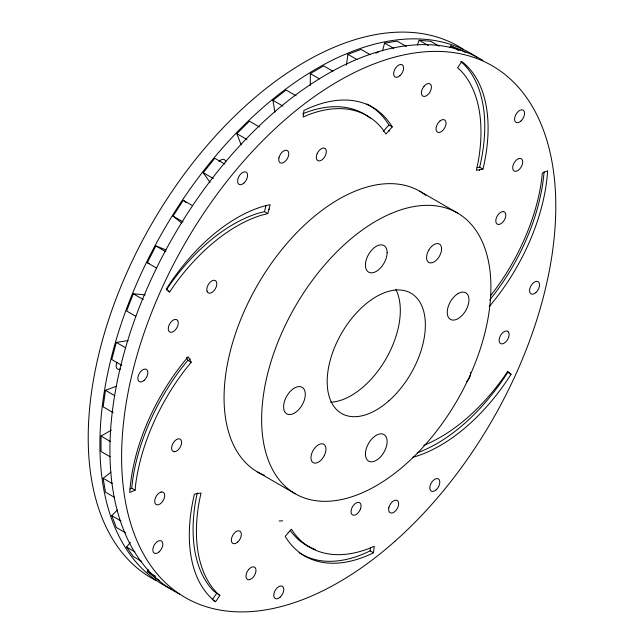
<?xml version="1.0" encoding="UTF-8"?>
<svg xmlns="http://www.w3.org/2000/svg" width="644" height="644" viewBox="0 0 644 644"><rect width="100%" height="100%" fill="white"/><g stroke="black" fill="none" stroke-linecap="round" stroke-linejoin="round"><path stroke-width="0.97" d="M129.983 489.021L131.762 488.257L132.302 482.662A153.65 88.711 -60 0 1 181.632 368.03L187.871 360.31L186.414 357.662M135.103 490.189L135.643 484.594A153.65 88.711 -60 0 1 184.973 369.962L191.212 362.234L188.177 356.736A153.65 88.711 -60 0 0 129.766 492.467L135.103 490.189L131.762 488.257M373.512 552.794A153.65 88.711 -60 0 1 285.171 536.355L291.45 529.223L295.024 534.367A153.65 88.711 -60 0 0 369.632 548.253L374.204 546.241L373.512 552.794L370.171 550.87L370.469 548.052M116.661 386.142L105.463 390.328L103.145 406.863L113.167 412.651M346.4 65.173L347.921 54.329L361.075 49.411L370.26 54.716M197.281 492.877L195.776 500.163A153.65 88.711 -60 0 0 213.647 591.031L219.837 595.491L215.579 601.738L213.913 600.78M479.402 170.531L479.563 169.742M166.289 290.082L169.903 284.696A153.65 88.711 -60 0 1 257.544 213.462L264.483 211.635L266.061 205.484M267.815 213.558L270.11 204.639A153.65 88.711 -60 0 0 166.345 288.979L169.63 292.006L173.244 286.628A153.65 88.711 -60 0 1 260.884 215.386L267.815 213.558L264.483 211.635M128.14 340.563L116.339 342.423L111.766 359.553L121.788 365.341M382.512 50.844L384.581 43.108L397.131 41.136L406.316 46.44M145.246 294.863L133.3 293.793L126.618 311.012L135.803 316.309M417.393 44.943L419.196 40.282L430.764 41.313L439.119 46.135M156.444 268.017L147.267 262.72L155.848 245.944L166.039 249.936M449.786 47.696L450.695 45.917L460.927 49.926L465.105 52.341M181.6 222.961L173.051 216.134L183.282 200.308L192.467 205.613M159.189 580.284L155.848 578.352L147.267 571.494L148.345 569.819M212.238 599.814L216.505 593.567M210.129 182.502L203.23 172.681L214.798 158.287L224.82 164.075M141.648 561.351L133.3 556.529L126.618 547.03L130.378 542.353M189.755 359.594L190.294 358.917M490.559 295.636L492.427 293.318A153.65 88.711 -60 0 0 541.757 178.694L542.296 173.091L547.625 170.813A153.65 88.711 -60 0 1 489.223 306.544M383.212 131.44L388.887 125L392.22 126.932L385.949 134.057L382.375 128.913A153.65 88.711 -60 0 0 307.768 115.026L303.195 117.047L303.888 110.486A153.65 88.711 -60 0 1 392.22 126.932M241.146 144.828L236.847 133.678L249.405 121.153L259.419 126.94M125.524 532.805L116.339 527.5L111.766 515.643L117.441 509.992M274.891 112.104L272.919 100.311L286.073 90.039L296.095 95.819M114.648 497.434L105.463 492.129L103.145 478.283L110.993 472.149M310.311 85.58L310.311 73.585L323.666 65.873L332.851 71.178M110.213 456.813L101.028 451.516L101.028 436.085L111.42 430.087M302.599 113.908L304.427 113.103A153.65 88.711 -60 0 1 370.203 118.134M268.918 209.268L269.53 209.107M477.083 167.665L479.643 167.215L482.984 169.139A153.65 88.711 -60 0 0 461.82 61.542L457.554 67.789L460.412 70.317A153.65 88.711 -60 0 1 478.283 161.193L476.399 170.298L482.984 169.139M279.094 520.988L282.7 520.843M147.267 262.72L149.118 263.444M450.695 45.917L459.043 50.739M419.196 40.282L428.381 45.587M384.581 43.108L393.766 48.413M347.921 54.329L357.106 59.634M310.311 73.585L319.496 78.89M272.919 100.311L282.933 106.099M419.759 191.236L457.337 212.931A162.127 93.605 -60 0 1 405.945 464.066A162.127 93.605 -60 0 1 265.537 383.003A162.127 93.605 -60 0 1 457.337 212.931M236.847 133.678L246.869 139.458M203.23 172.681L213.244 178.469M412.603 457.361A153.65 88.711 -60 0 0 511.054 374.301L507.714 372.369A153.65 88.711 -60 0 1 417.352 452.837M173.051 216.134L183.073 221.914M155.848 245.944L165.87 251.732M167.955 291.048L169.63 292.006M133.3 293.793L143.314 299.581M187.871 360.31L191.212 362.234M116.339 342.423L125.524 347.72M257.64 472.044L295.21 493.739M105.463 390.328L114.648 395.633M101.028 436.085L110.213 441.39M103.145 478.283L112.33 483.58M111.766 515.643L120.951 520.948M126.618 547.03L134.966 551.852M147.267 571.494L155.615 576.316M183.282 200.308L186.398 202.788M219.837 595.491L216.988 592.963A153.65 88.711 -60 0 1 199.109 502.087L201 492.99L194.416 494.141A153.65 88.711 -60 0 0 215.579 601.738M511.054 374.301L507.77 371.274L504.155 376.659A153.65 88.711 -60 0 1 423.76 445.31M388.968 130.627L389.282 131.078M290.154 530.237L291.684 532.443A153.65 88.711 -60 0 0 315.31 549.485M288.118 532.21L288.432 532.652M470.49 372.522L470.506 372.602A7.084 4.089 -60 0 1 466.57 381.675M395.81 289.398A69.431 40.089 -60 0 1 385.941 358.917A69.431 40.089 -60 0 1 330.67 402.226M156.033 580.558A307.011 177.253 -60 0 1 151.799 223.734A307.011 177.253 -60 0 1 462.931 48.992M171.199 589.019A307.011 177.253 -60 0 1 163.069 231.204A307.011 177.253 -60 0 1 477.043 57.348M264.249 475.288A162.127 93.605 -60 0 1 257.64 284.841A162.127 93.605 -60 0 1 425.877 195.341M366.758 103.974A153.65 88.711 -60 0 1 388.887 125M218.96 161.515A7.084 4.089 -60 0 1 225.794 161.781M375.943 53.243A7.084 4.089 -60 0 1 378.841 51.906M120.645 369.02A7.084 4.089 -60 0 1 116.975 362.17M179.475 593.961A307.011 177.253 -60 0 1 171.835 239.174A307.011 177.253 -60 0 1 483.008 60.496M370.171 550.87A153.65 88.711 -60 0 1 299.074 552.624M544.091 171.65A153.65 88.711 -60 0 1 489.625 300.112M460.693 61.405A153.65 88.711 -60 0 1 479.643 167.215M365.446 453.239L365.422 454.084A15.351 8.863 -60 0 0 376.273 460.355A15.351 8.863 -60 0 0 387.125 441.551L387.076 440.351A15.351 8.863 -60 0 0 376.273 435.288A15.351 8.863 -60 0 0 365.47 452.829L365.446 453.239M387.125 252.585L387.076 253.841A15.351 8.863 -60 0 1 376.273 271.382A15.351 8.863 -60 0 1 365.47 266.31L365.422 265.119A15.351 8.863 -60 0 1 376.273 246.314A15.351 8.863 -60 0 1 387.125 252.585M278.965 157.764L278.844 158.376A7.084 4.089 -60 0 0 282.539 162.988A7.084 4.089 -60 0 0 288.552 155.582L288.673 154.963A7.084 4.089 -60 0 0 284.978 150.358A7.084 4.089 -60 0 0 278.965 157.764M388.847 507.697L388.726 508.317A7.084 4.089 -60 0 0 392.421 512.922A7.084 4.089 -60 0 0 398.435 505.524L398.556 504.904A7.084 4.089 -60 0 0 394.861 500.299A7.084 4.089 -60 0 0 388.847 507.697M317.178 153.675L316.928 154.302A7.084 4.089 -60 0 0 318.563 160.895A7.084 4.089 -60 0 0 325.22 155.912L325.51 155.293A7.084 4.089 -60 0 0 324.125 148.064A7.084 4.089 -60 0 0 317.178 153.675M360.471 508.977L360.221 509.605A7.084 4.089 -60 0 1 353.266 515.216A7.084 4.089 -60 0 1 351.89 507.995L352.179 507.367A7.084 4.089 -60 0 1 358.837 502.384A7.084 4.089 -60 0 1 360.471 508.977M428.759 250.162L428.26 251.079A10.626 6.134 -60 0 0 428.759 262.43A10.626 6.134 -60 0 0 438.838 257.181L439.385 256.296A10.626 6.134 -60 0 0 439.385 244.028A10.626 6.134 -60 0 0 428.759 250.162M324.286 455.59L323.787 456.507A10.626 6.134 -60 0 1 313.161 462.642A10.626 6.134 -60 0 1 313.161 450.373L313.709 449.488A10.626 6.134 -60 0 1 323.787 444.239A10.626 6.134 -60 0 1 324.286 455.59M424.058 86.248L423.639 86.779A7.084 4.089 -60 0 0 422.126 95.441A7.084 4.089 -60 0 0 428.783 93.726L429.202 93.187A7.084 4.089 -60 0 0 430.715 84.533A7.084 4.089 -60 0 0 424.058 86.248M248.616 569.562L248.198 570.093A7.084 4.089 -60 0 0 246.684 578.755A7.084 4.089 -60 0 0 253.342 577.04L253.76 576.501A7.084 4.089 -60 0 0 255.274 567.847A7.084 4.089 -60 0 0 248.616 569.562M440.069 120.919L439.594 121.33A7.084 4.089 -60 0 0 436.141 129.991A7.084 4.089 -60 0 0 441.543 131.497L442.026 131.135A7.084 4.089 -60 0 0 445.962 122.062A7.084 4.089 -60 0 0 440.069 120.919M237.805 541.95L237.322 542.369A7.084 4.089 -60 0 1 231.438 541.226A7.084 4.089 -60 0 1 235.374 532.145L235.857 531.783A7.084 4.089 -60 0 1 241.258 533.288A7.084 4.089 -60 0 1 237.805 541.95M458.101 293.559L457.039 294.236A15.351 8.863 -60 0 0 447.242 312.356A15.351 8.863 -60 0 0 457.039 319.183L458.101 318.627A15.351 8.863 -60 0 0 468.953 299.822A15.351 8.863 -60 0 0 458.101 293.559M295.507 412.434L294.445 413.11A15.351 8.863 -60 0 1 283.593 406.839A15.351 8.863 -60 0 1 294.445 388.042L295.507 387.487A15.351 8.863 -60 0 1 305.304 394.313A15.351 8.863 -60 0 1 295.507 412.434M519.153 158.48L518.678 158.617A7.084 4.089 -60 0 0 512.841 166.257A7.084 4.089 -60 0 0 516.246 171.232L516.721 171.095A7.084 4.089 -60 0 0 522.558 163.455A7.084 4.089 -60 0 0 519.153 158.48M161.153 492.048L160.678 492.185A7.084 4.089 -60 0 0 154.842 499.825A7.084 4.089 -60 0 0 158.247 504.799L158.722 504.663A7.084 4.089 -60 0 0 164.558 497.023A7.084 4.089 -60 0 0 161.153 492.048M503.584 211.602L503.157 211.554A7.084 4.089 -60 0 0 496.637 217.205A7.084 4.089 -60 0 0 497.619 224.321L498.013 224.434A7.084 4.089 -60 0 0 504.968 218.823A7.084 4.089 -60 0 0 503.584 211.602M174.234 451.734L173.816 451.686A7.084 4.089 -60 0 1 172.431 444.457A7.084 4.089 -60 0 1 179.386 438.854L179.781 438.958A7.084 4.089 -60 0 1 180.763 446.075A7.084 4.089 -60 0 1 174.234 451.734M508.535 332.151L508.285 331.813A7.084 4.089 -60 0 0 501.547 333.954A7.084 4.089 -60 0 0 499.704 342.705L499.953 343.051A7.084 4.089 -60 0 0 506.691 340.901A7.084 4.089 -60 0 0 508.535 332.151M177.696 320.575L177.446 320.237A7.084 4.089 -60 0 0 170.7 322.378A7.084 4.089 -60 0 0 168.857 331.129L169.114 331.475A7.084 4.089 -60 0 0 175.852 329.326A7.084 4.089 -60 0 0 177.696 320.575M207.014 291.16L206.893 290.686A7.084 4.089 -60 0 1 210.829 281.605A7.084 4.089 -60 0 1 216.722 282.748L216.795 283.271A7.084 4.089 -60 0 1 212.786 291.829A7.084 4.089 -60 0 1 207.014 291.16M388.976 400.753A69.431 40.089 -60 0 0 410.985 293.205A69.431 40.089 -60 0 0 328.851 366.042A69.431 40.089 -60 0 0 388.976 400.753M535.848 292.609A7.084 4.089 -60 0 0 538.094 281.637A7.084 4.089 -60 0 0 529.714 289.067A7.084 4.089 -60 0 0 535.848 292.609M243.883 183.121A7.084 4.089 -60 0 0 246.129 172.149A7.084 4.089 -60 0 0 237.749 179.579A7.084 4.089 -60 0 0 243.883 183.121M159.132 551.884A7.084 4.089 -60 0 0 161.378 540.904A7.084 4.089 -60 0 0 152.99 548.342A7.084 4.089 -60 0 0 159.132 551.884M394.885 541.338A307.011 177.253 -60 0 0 492.201 65.76A307.011 177.253 -60 0 0 129.009 387.825A307.011 177.253 -60 0 0 394.885 541.338M280.068 597.23A7.084 4.089 -60 0 0 282.314 586.257A7.084 4.089 -60 0 0 273.925 593.688A7.084 4.089 -60 0 0 280.068 597.23M399.924 75.726A7.084 4.089 -60 0 0 402.17 64.754A7.084 4.089 -60 0 0 393.79 72.184A7.084 4.089 -60 0 0 399.924 75.726M144.143 380.354A7.084 4.089 -60 0 0 146.389 369.374A7.084 4.089 -60 0 0 138.009 376.812A7.084 4.089 -60 0 0 144.143 380.354M436.109 489.834A7.084 4.089 -60 0 0 438.355 478.862A7.084 4.089 -60 0 0 429.975 486.292A7.084 4.089 -60 0 0 436.109 489.834M520.859 121.08A7.084 4.089 -60 0 0 523.105 110.1A7.084 4.089 -60 0 0 514.725 117.538A7.084 4.089 -60 0 0 520.859 121.08"/></g></svg>
